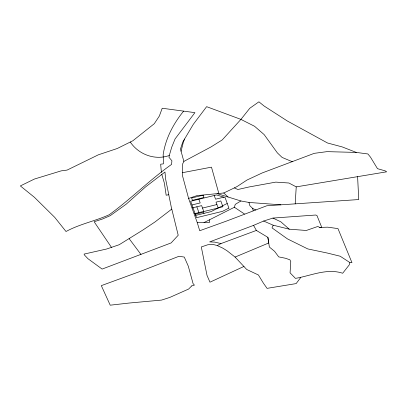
<?xml version="1.0" encoding="UTF-8"?>
<svg xmlns="http://www.w3.org/2000/svg" width="407" height="407" viewBox="0 0 407 407"><rect width="100%" height="100%" fill="white"/><g stroke="black" fill="none" stroke-linecap="round" stroke-linejoin="round"><path stroke-width="0.61" d="M209.468 219.821L209.386 222.619L197.227 222.517L188.604 198.433L182.316 175.076L182.667 163.873L183.872 161.406L211.05 146.917L222.247 139.906L240.929 119.393L249.776 108.272L258.913 101.816L264.123 106.024L287.311 120.976L327.498 142.989L342.256 146.932L356.298 152.422L367.913 153.968L370.502 157.168L377.487 168.676L385.241 170.874L386.65 171.815L296.235 186.874L288.889 183.008L275.768 182.122L248.875 187.006L237.841 189.52L234.386 187.892L223.784 192.984L196.988 195.63L188.604 198.433M295.192 203.856L296.235 186.874M181.069 151.267L183.338 142.226L184.564 139.041M169.297 155.479L168.956 157.234L171.902 160.806L171.581 164.403C149.72 179.853 130.866 199.033 109.234 214.733C95.126 221.128 79.686 224.018 66.015 231.512L54.762 217.394L34.432 197.314L20.35 185.928L34.442 179.039L61.157 170.874L67.114 170.08L98.321 154.828L117.277 148.499L132.906 140.73L154.263 123.728L159.366 116.02L162.21 108.242L194.917 112.642L175.096 138.904L171.749 147.125L169.297 155.479C155.067 160.623 138.583 154.518 130.291 142.028M349.893 262.556L351.969 262.668L337.973 228.602L327.706 227.172L319.658 227.421L317.786 226.47L306.308 230.474L289.235 229.177L273.219 225.208L272.013 227.879L287.459 238.904L307.773 248.926L327.569 253.103L340.191 256.227L349.893 262.556L349.226 264.916L342.689 273.245C326.816 267.999 310.994 275.753 295.451 278.373L290.069 272.822L290.766 261.584L289.937 259.839L285.658 258.297L278.703 256.883L274.598 251.333L269.373 247.039L267.887 237.347L256.374 230.438L253.551 225.376L209.641 241.9L214.794 242.124L220.981 243.584L256.374 230.438M204.009 222.573L234.381 207.255L235.251 204.375L240.903 200.972L248.962 202.447L280.881 204.823M300.702 277.549L296.133 283.593L267.063 288.359L263.385 283.145L258.414 274.984L246.713 269.48L235.078 257.076L226.943 250.681L222.726 248.097L217.287 245.584L212.693 244.327L207.733 244.78L201.302 246.947L207.005 275.361L209.966 282.188L243.966 266.437M183.654 111.126L183.14 111.727A167.496 103.119 -10 0 0 168.391 136.091A167.811 103.317 -10 0 0 163.156 154.813L163.472 163.838L160.663 164.214L161.396 172.39M171.779 209.086L155.011 221.947L142.882 230.031L119.215 244.719L106.705 248.992L84.066 254.095L84.417 254.965L87.892 258.659L102.116 269.078L171.133 242.918L178.215 235.256L171.194 206.71L165.608 179.034L164.972 172.008L145.482 186.991L126.195 204.172L110.236 215.674L102.508 219.002L94.134 221.749L111.467 247.364M217.287 245.584L220.981 243.584M234.386 187.892L237.225 186.452L247.018 180.026L262.225 172.939L314.28 153.332L327.009 151.643L356.298 152.422M227.223 203.444L210.892 211.681L195.716 215.384M253.551 225.376L263.624 221.042L272.944 218.076L315.649 215.028L316.9 215.41L321.749 227.355L319.658 227.421M235.078 257.076L268.747 242.974L267.887 237.347M357.6 176.653L358.745 199.557L266.758 205.779L226.531 221.062L199.73 230.728L197.227 222.517M191.982 204.95L200.203 202.945L198.875 199.242M223.845 197.176L215.552 199.201L214.224 195.502M192.048 207.967L201.643 205.632L203.754 211.533L218.142 208.023L216.031 202.121L220.828 200.951L222.904 206.746L218.106 207.916M202.513 208.058L216.9 204.548M194.124 213.761L203.719 211.421M195.299 214.219L203.52 212.215L203.938 213.375M182.387 172.7L211.477 167.15L218.849 193.473M168.778 194.739L166.163 195.207L164.387 183.186L161.813 174.44M217.175 193.64L240.903 200.972M292.404 161.762L282.112 157.438L277.355 152.874L264.168 134.615L254.563 126.277L240.929 119.393L206.629 106.665L193.315 124.323L182.753 142.089L180.464 149.069L183.872 161.406M263.624 221.042L273.219 225.208M272.944 218.076L280.805 221.795L289.235 229.177M248.962 202.447L249.883 205.744L252.696 208.445L255.845 209.992M234.381 207.255L244.495 214.021M228.032 196.993L223.784 192.984M129.151 238.665L140.964 254.441M196.846 206.802L198.921 212.591M252.696 208.445L253.149 210.714M191.743 285.902L188.629 289.046L169.765 297.441L161.615 300.081L129.329 303.027L110.216 305.184L101.312 285.638L142.16 270.686L178.968 256.283L184.274 257.071L188.278 266.122L193.106 283.715L194.434 285.093L191.743 285.902M228.897 208.114L222.451 211.365L196.54 217.684L190.659 201.246L216.565 194.928L225.122 197.573L228.897 208.114M203.118 195.192L191.611 197.995L192.44 200.315L203.948 197.507L203.118 195.192"/></g></svg>
